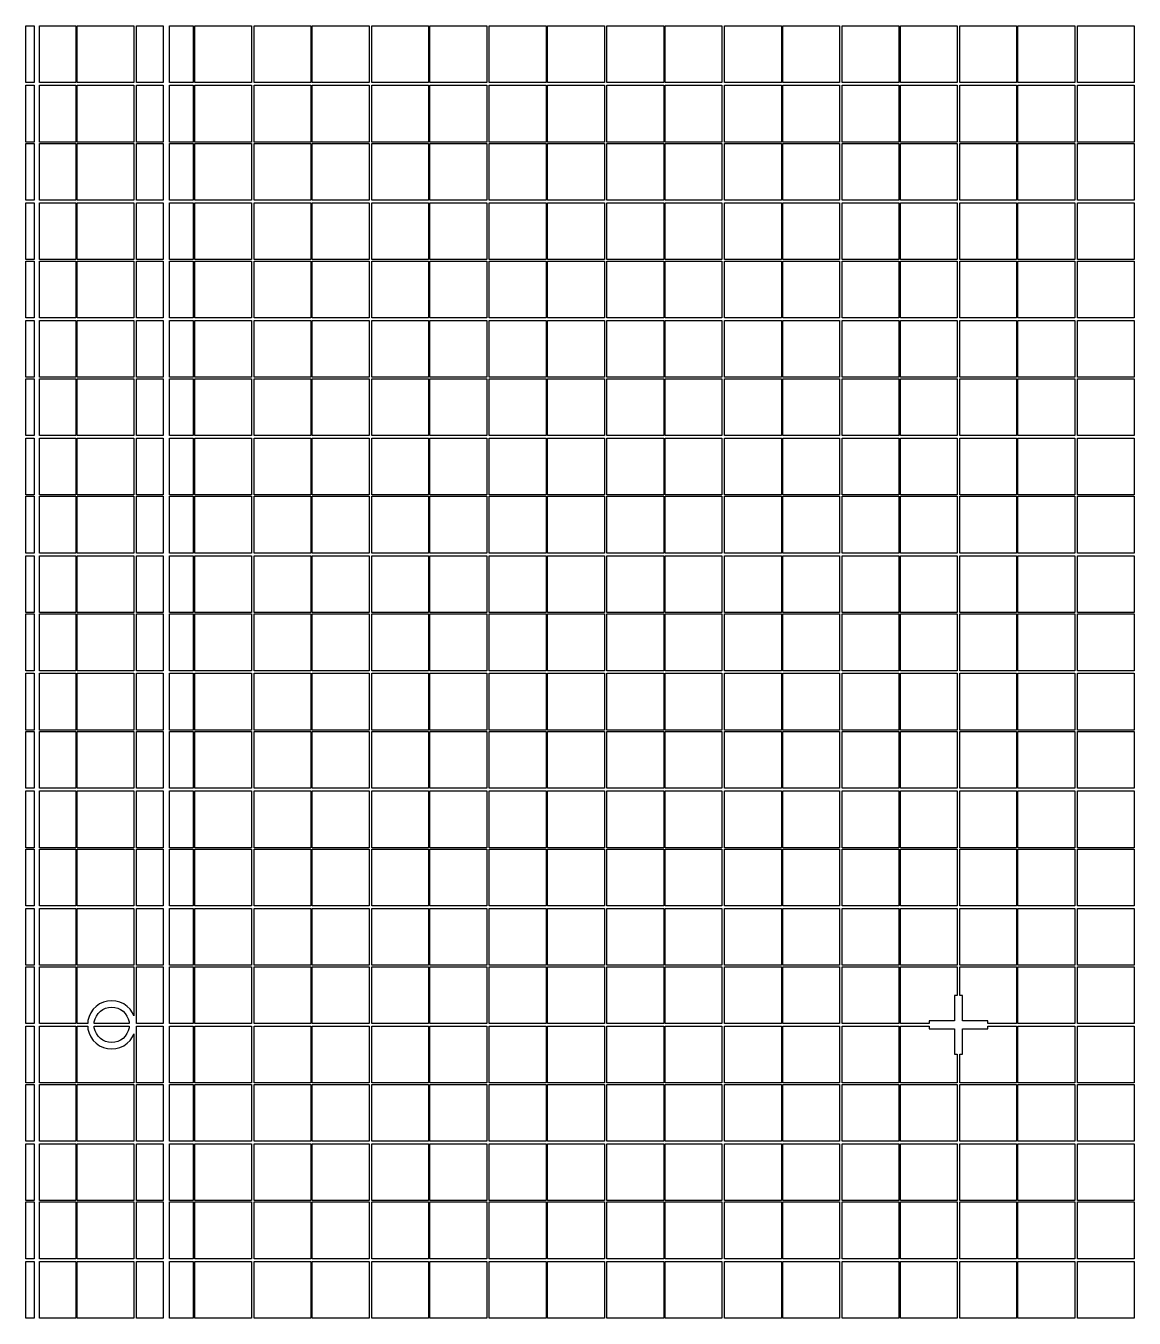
# Model space of a CAD drawing. Extents: x -185 to 185, y -332 to 185.
# Drawn here: x 0.7 to 94.9, y -184.9 to -75.1 of the extents above; entities that cross this region are included whole.
import ezdxf

# ---------------------------------------------------------------- set-up
doc = ezdxf.new("R2010")
doc.units = 0
doc.layers.get('0').update_dxf_attribs({"linetype": 'CONTINUOUS'})

msp = doc.modelspace()

# ---------------------------------------------------------------- linework, layer by layer
for points in [[(0.7, -75.06), (1.39766, -75.06), (1.39766, -79.89), (0.7, -79.89)], [(1.84766, -75.06), (4.94, -75.06), (4.94, -79.89), (1.84766, -79.89)], [(5.06, -75.06), (9.89, -75.06), (9.89, -79.89), (5.06, -79.89)], [(10.11, -75.06), (12.375, -75.06), (12.375, -79.89), (10.11, -79.89)], [(12.925, -75.06), (14.94, -75.06), (14.94, -79.89), (12.925, -79.89)], [(15.06, -75.06), (19.89, -75.06), (19.89, -79.89), (15.06, -79.89)], [(20.11, -75.06), (24.94, -75.06), (24.94, -79.89), (20.11, -79.89)], [(25.06, -75.06), (29.89, -75.06), (29.89, -79.89), (25.06, -79.89)], [(30.11, -75.06), (34.94, -75.06), (34.94, -79.89), (30.11, -79.89)], [(35.06, -75.06), (39.89, -75.06), (39.89, -79.89), (35.06, -79.89)], [(40.11, -75.06), (44.94, -75.06), (44.94, -79.89), (40.11, -79.89)], [(45.06, -75.06), (49.89, -75.06), (49.89, -79.89), (45.06, -79.89)], [(50.11, -75.06), (54.94, -75.06), (54.94, -79.89), (50.11, -79.89)], [(55.06, -75.06), (59.89, -75.06), (59.89, -79.89), (55.06, -79.89)], [(60.11, -75.06), (64.94, -75.06), (64.94, -79.89), (60.11, -79.89)], [(65.06, -75.06), (69.89, -75.06), (69.89, -79.89), (65.06, -79.89)], [(70.11, -75.06), (74.94, -75.06), (74.94, -79.89), (70.11, -79.89)], [(75.06, -75.06), (79.89, -75.06), (79.89, -79.89), (75.06, -79.89)], [(80.11, -75.06), (84.94, -75.06), (84.94, -79.89), (80.11, -79.89)], [(85.06, -75.06), (89.89, -75.06), (89.89, -79.89), (85.06, -79.89)], [(90.11, -75.06), (94.94, -75.06), (94.94, -79.89), (90.11, -79.89)], [(0.7, -80.11), (1.39766, -80.11), (1.39766, -84.94), (0.7, -84.94)], [(1.84766, -80.11), (4.94, -80.11), (4.94, -84.94), (1.84766, -84.94)], [(5.06, -80.11), (9.89, -80.11), (9.89, -84.94), (5.06, -84.94)], [(10.11, -80.11), (12.375, -80.11), (12.375, -84.94), (10.11, -84.94)], [(12.925, -80.11), (14.94, -80.11), (14.94, -84.94), (12.925, -84.94)], [(15.06, -80.11), (19.89, -80.11), (19.89, -84.94), (15.06, -84.94)], [(20.11, -80.11), (24.94, -80.11), (24.94, -84.94), (20.11, -84.94)], [(25.06, -80.11), (29.89, -80.11), (29.89, -84.94), (25.06, -84.94)], [(30.11, -80.11), (34.94, -80.11), (34.94, -84.94), (30.11, -84.94)], [(35.06, -80.11), (39.89, -80.11), (39.89, -84.94), (35.06, -84.94)], [(40.11, -80.11), (44.94, -80.11), (44.94, -84.94), (40.11, -84.94)], [(45.06, -80.11), (49.89, -80.11), (49.89, -84.94), (45.06, -84.94)], [(50.11, -80.11), (54.94, -80.11), (54.94, -84.94), (50.11, -84.94)], [(55.06, -80.11), (59.89, -80.11), (59.89, -84.94), (55.06, -84.94)], [(60.11, -80.11), (64.94, -80.11), (64.94, -84.94), (60.11, -84.94)], [(65.06, -80.11), (69.89, -80.11), (69.89, -84.94), (65.06, -84.94)], [(70.11, -80.11), (74.94, -80.11), (74.94, -84.94), (70.11, -84.94)], [(75.06, -80.11), (79.89, -80.11), (79.89, -84.94), (75.06, -84.94)], [(80.11, -80.11), (84.94, -80.11), (84.94, -84.94), (80.11, -84.94)], [(85.06, -80.11), (89.89, -80.11), (89.89, -84.94), (85.06, -84.94)], [(90.11, -80.11), (94.94, -80.11), (94.94, -84.94), (90.11, -84.94)], [(0.7, -85.06), (1.39766, -85.06), (1.39766, -89.89), (0.7, -89.89)], [(1.84766, -85.06), (4.94, -85.06), (4.94, -89.89), (1.84766, -89.89)], [(5.06, -85.06), (9.89, -85.06), (9.89, -89.89), (5.06, -89.89)], [(10.11, -85.06), (12.375, -85.06), (12.375, -89.89), (10.11, -89.89)], [(12.925, -85.06), (14.94, -85.06), (14.94, -89.89), (12.925, -89.89)], [(15.06, -85.06), (19.89, -85.06), (19.89, -89.89), (15.06, -89.89)], [(20.11, -85.06), (24.94, -85.06), (24.94, -89.89), (20.11, -89.89)], [(25.06, -85.06), (29.89, -85.06), (29.89, -89.89), (25.06, -89.89)], [(30.11, -85.06), (34.94, -85.06), (34.94, -89.89), (30.11, -89.89)], [(35.06, -85.06), (39.89, -85.06), (39.89, -89.89), (35.06, -89.89)], [(40.11, -85.06), (44.94, -85.06), (44.94, -89.89), (40.11, -89.89)], [(45.06, -85.06), (49.89, -85.06), (49.89, -89.89), (45.06, -89.89)], [(50.11, -85.06), (54.94, -85.06), (54.94, -89.89), (50.11, -89.89)], [(55.06, -85.06), (59.89, -85.06), (59.89, -89.89), (55.06, -89.89)], [(60.11, -85.06), (64.94, -85.06), (64.94, -89.89), (60.11, -89.89)], [(65.06, -85.06), (69.89, -85.06), (69.89, -89.89), (65.06, -89.89)], [(70.11, -85.06), (74.94, -85.06), (74.94, -89.89), (70.11, -89.89)], [(75.06, -85.06), (79.89, -85.06), (79.89, -89.89), (75.06, -89.89)], [(80.11, -85.06), (84.94, -85.06), (84.94, -89.89), (80.11, -89.89)], [(85.06, -85.06), (89.89, -85.06), (89.89, -89.89), (85.06, -89.89)], [(90.11, -85.06), (94.94, -85.06), (94.94, -89.89), (90.11, -89.89)], [(0.7, -90.11), (1.39766, -90.11), (1.39766, -94.94), (0.7, -94.94)], [(1.84766, -90.11), (4.94, -90.11), (4.94, -94.94), (1.84766, -94.94)], [(5.06, -90.11), (9.89, -90.11), (9.89, -94.94), (5.06, -94.94)], [(10.11, -90.11), (12.375, -90.11), (12.375, -94.94), (10.11, -94.94)], [(12.925, -90.11), (14.94, -90.11), (14.94, -94.94), (12.925, -94.94)], [(15.06, -90.11), (19.89, -90.11), (19.89, -94.94), (15.06, -94.94)], [(20.11, -90.11), (24.94, -90.11), (24.94, -94.94), (20.11, -94.94)], [(25.06, -90.11), (29.89, -90.11), (29.89, -94.94), (25.06, -94.94)], [(30.11, -90.11), (34.94, -90.11), (34.94, -94.94), (30.11, -94.94)], [(35.06, -90.11), (39.89, -90.11), (39.89, -94.94), (35.06, -94.94)], [(40.11, -90.11), (44.94, -90.11), (44.94, -94.94), (40.11, -94.94)], [(45.06, -90.11), (49.89, -90.11), (49.89, -94.94), (45.06, -94.94)], [(50.11, -90.11), (54.94, -90.11), (54.94, -94.94), (50.11, -94.94)], [(55.06, -90.11), (59.89, -90.11), (59.89, -94.94), (55.06, -94.94)], [(60.11, -90.11), (64.94, -90.11), (64.94, -94.94), (60.11, -94.94)], [(65.06, -90.11), (69.89, -90.11), (69.89, -94.94), (65.06, -94.94)], [(70.11, -90.11), (74.94, -90.11), (74.94, -94.94), (70.11, -94.94)], [(75.06, -90.11), (79.89, -90.11), (79.89, -94.94), (75.06, -94.94)], [(80.11, -90.11), (84.94, -90.11), (84.94, -94.94), (80.11, -94.94)], [(85.06, -90.11), (89.89, -90.11), (89.89, -94.94), (85.06, -94.94)], [(90.11, -90.11), (94.94, -90.11), (94.94, -94.94), (90.11, -94.94)], [(0.7, -95.06), (1.39766, -95.06), (1.39766, -99.89), (0.7, -99.89)], [(1.84766, -95.06), (4.94, -95.06), (4.94, -99.89), (1.84766, -99.89)], [(5.06, -95.06), (9.89, -95.06), (9.89, -99.89), (5.06, -99.89)], [(10.11, -95.06), (12.375, -95.06), (12.375, -99.89), (10.11, -99.89)], [(12.925, -95.06), (14.94, -95.06), (14.94, -99.89), (12.925, -99.89)], [(15.06, -95.06), (19.89, -95.06), (19.89, -99.89), (15.06, -99.89)], [(20.11, -95.06), (24.94, -95.06), (24.94, -99.89), (20.11, -99.89)], [(25.06, -95.06), (29.89, -95.06), (29.89, -99.89), (25.06, -99.89)], [(30.11, -95.06), (34.94, -95.06), (34.94, -99.89), (30.11, -99.89)], [(35.06, -95.06), (39.89, -95.06), (39.89, -99.89), (35.06, -99.89)], [(40.11, -95.06), (44.94, -95.06), (44.94, -99.89), (40.11, -99.89)], [(45.06, -95.06), (49.89, -95.06), (49.89, -99.89), (45.06, -99.89)], [(50.11, -95.06), (54.94, -95.06), (54.94, -99.89), (50.11, -99.89)], [(55.06, -95.06), (59.89, -95.06), (59.89, -99.89), (55.06, -99.89)], [(60.11, -95.06), (64.94, -95.06), (64.94, -99.89), (60.11, -99.89)], [(65.06, -95.06), (69.89, -95.06), (69.89, -99.89), (65.06, -99.89)], [(70.11, -95.06), (74.94, -95.06), (74.94, -99.89), (70.11, -99.89)], [(75.06, -95.06), (79.89, -95.06), (79.89, -99.89), (75.06, -99.89)], [(80.11, -95.06), (84.94, -95.06), (84.94, -99.89), (80.11, -99.89)], [(85.06, -95.06), (89.89, -95.06), (89.89, -99.89), (85.06, -99.89)], [(90.11, -95.06), (94.94, -95.06), (94.94, -99.89), (90.11, -99.89)], [(0.7, -100.11), (1.39766, -100.11), (1.39766, -104.94), (0.7, -104.94)], [(1.84766, -100.11), (4.94, -100.11), (4.94, -104.94), (1.84766, -104.94)], [(5.06, -100.11), (9.89, -100.11), (9.89, -104.94), (5.06, -104.94)], [(10.11, -100.11), (12.375, -100.11), (12.375, -104.94), (10.11, -104.94)], [(12.925, -100.11), (14.94, -100.11), (14.94, -104.94), (12.925, -104.94)], [(15.06, -100.11), (19.89, -100.11), (19.89, -104.94), (15.06, -104.94)], [(20.11, -100.11), (24.94, -100.11), (24.94, -104.94), (20.11, -104.94)], [(25.06, -100.11), (29.89, -100.11), (29.89, -104.94), (25.06, -104.94)], [(30.11, -100.11), (34.94, -100.11), (34.94, -104.94), (30.11, -104.94)], [(35.06, -100.11), (39.89, -100.11), (39.89, -104.94), (35.06, -104.94)], [(40.11, -100.11), (44.94, -100.11), (44.94, -104.94), (40.11, -104.94)], [(45.06, -100.11), (49.89, -100.11), (49.89, -104.94), (45.06, -104.94)], [(50.11, -100.11), (54.94, -100.11), (54.94, -104.94), (50.11, -104.94)], [(55.06, -100.11), (59.89, -100.11), (59.89, -104.94), (55.06, -104.94)], [(60.11, -100.11), (64.94, -100.11), (64.94, -104.94), (60.11, -104.94)], [(65.06, -100.11), (69.89, -100.11), (69.89, -104.94), (65.06, -104.94)], [(70.11, -100.11), (74.94, -100.11), (74.94, -104.94), (70.11, -104.94)], [(75.06, -100.11), (79.89, -100.11), (79.89, -104.94), (75.06, -104.94)], [(80.11, -100.11), (84.94, -100.11), (84.94, -104.94), (80.11, -104.94)], [(85.06, -100.11), (89.89, -100.11), (89.89, -104.94), (85.06, -104.94)], [(90.11, -100.11), (94.94, -100.11), (94.94, -104.94), (90.11, -104.94)], [(0.7, -105.06), (1.39766, -105.06), (1.39766, -109.89), (0.7, -109.89)], [(1.84766, -105.06), (4.94, -105.06), (4.94, -109.89), (1.84766, -109.89)], [(5.06, -105.06), (9.89, -105.06), (9.89, -109.89), (5.06, -109.89)], [(10.11, -105.06), (12.375, -105.06), (12.375, -109.89), (10.11, -109.89)], [(12.925, -105.06), (14.94, -105.06), (14.94, -109.89), (12.925, -109.89)], [(15.06, -105.06), (19.89, -105.06), (19.89, -109.89), (15.06, -109.89)], [(20.11, -105.06), (24.94, -105.06), (24.94, -109.89), (20.11, -109.89)], [(25.06, -105.06), (29.89, -105.06), (29.89, -109.89), (25.06, -109.89)], [(30.11, -105.06), (34.94, -105.06), (34.94, -109.89), (30.11, -109.89)], [(35.06, -105.06), (39.89, -105.06), (39.89, -109.89), (35.06, -109.89)], [(40.11, -105.06), (44.94, -105.06), (44.94, -109.89), (40.11, -109.89)], [(45.06, -105.06), (49.89, -105.06), (49.89, -109.89), (45.06, -109.89)], [(50.11, -105.06), (54.94, -105.06), (54.94, -109.89), (50.11, -109.89)], [(55.06, -105.06), (59.89, -105.06), (59.89, -109.89), (55.06, -109.89)], [(60.11, -105.06), (64.94, -105.06), (64.94, -109.89), (60.11, -109.89)], [(65.06, -105.06), (69.89, -105.06), (69.89, -109.89), (65.06, -109.89)], [(70.11, -105.06), (74.94, -105.06), (74.94, -109.89), (70.11, -109.89)], [(75.06, -105.06), (79.89, -105.06), (79.89, -109.89), (75.06, -109.89)], [(80.11, -105.06), (84.94, -105.06), (84.94, -109.89), (80.11, -109.89)], [(85.06, -105.06), (89.89, -105.06), (89.89, -109.89), (85.06, -109.89)], [(90.11, -105.06), (94.94, -105.06), (94.94, -109.89), (90.11, -109.89)], [(0.7, -110.11), (1.39766, -110.11), (1.39766, -114.94), (0.7, -114.94)], [(1.84766, -110.11), (4.94, -110.11), (4.94, -114.94), (1.84766, -114.94)], [(5.06, -110.11), (9.89, -110.11), (9.89, -114.94), (5.06, -114.94)], [(10.11, -110.11), (12.375, -110.11), (12.375, -114.94), (10.11, -114.94)], [(12.925, -110.11), (14.94, -110.11), (14.94, -114.94), (12.925, -114.94)], [(15.06, -110.11), (19.89, -110.11), (19.89, -114.94), (15.06, -114.94)], [(20.11, -110.11), (24.94, -110.11), (24.94, -114.94), (20.11, -114.94)], [(25.06, -110.11), (29.89, -110.11), (29.89, -114.94), (25.06, -114.94)], [(30.11, -110.11), (34.94, -110.11), (34.94, -114.94), (30.11, -114.94)], [(35.06, -110.11), (39.89, -110.11), (39.89, -114.94), (35.06, -114.94)], [(40.11, -110.11), (44.94, -110.11), (44.94, -114.94), (40.11, -114.94)], [(45.06, -110.11), (49.89, -110.11), (49.89, -114.94), (45.06, -114.94)], [(50.11, -110.11), (54.94, -110.11), (54.94, -114.94), (50.11, -114.94)], [(55.06, -110.11), (59.89, -110.11), (59.89, -114.94), (55.06, -114.94)], [(60.11, -110.11), (64.94, -110.11), (64.94, -114.94), (60.11, -114.94)], [(65.06, -110.11), (69.89, -110.11), (69.89, -114.94), (65.06, -114.94)], [(70.11, -110.11), (74.94, -110.11), (74.94, -114.94), (70.11, -114.94)], [(75.06, -110.11), (79.89, -110.11), (79.89, -114.94), (75.06, -114.94)], [(80.11, -110.11), (84.94, -110.11), (84.94, -114.94), (80.11, -114.94)], [(85.06, -110.11), (89.89, -110.11), (89.89, -114.94), (85.06, -114.94)], [(90.11, -110.11), (94.94, -110.11), (94.94, -114.94), (90.11, -114.94)], [(0.7, -115.06), (1.39766, -115.06), (1.39766, -119.89), (0.7, -119.89)], [(1.84766, -115.06), (4.94, -115.06), (4.94, -119.89), (1.84766, -119.89)], [(5.06, -115.06), (9.89, -115.06), (9.89, -119.89), (5.06, -119.89)], [(10.11, -115.06), (12.375, -115.06), (12.375, -119.89), (10.11, -119.89)], [(12.925, -115.06), (14.94, -115.06), (14.94, -119.89), (12.925, -119.89)], [(15.06, -115.06), (19.89, -115.06), (19.89, -119.89), (15.06, -119.89)], [(20.11, -115.06), (24.94, -115.06), (24.94, -119.89), (20.11, -119.89)], [(25.06, -115.06), (29.89, -115.06), (29.89, -119.89), (25.06, -119.89)], [(30.11, -115.06), (34.94, -115.06), (34.94, -119.89), (30.11, -119.89)], [(35.06, -115.06), (39.89, -115.06), (39.89, -119.89), (35.06, -119.89)], [(40.11, -115.06), (44.94, -115.06), (44.94, -119.89), (40.11, -119.89)], [(45.06, -115.06), (49.89, -115.06), (49.89, -119.89), (45.06, -119.89)], [(50.11, -115.06), (54.94, -115.06), (54.94, -119.89), (50.11, -119.89)], [(55.06, -115.06), (59.89, -115.06), (59.89, -119.89), (55.06, -119.89)], [(60.11, -115.06), (64.94, -115.06), (64.94, -119.89), (60.11, -119.89)], [(65.06, -115.06), (69.89, -115.06), (69.89, -119.89), (65.06, -119.89)], [(70.11, -115.06), (74.94, -115.06), (74.94, -119.89), (70.11, -119.89)], [(75.06, -115.06), (79.89, -115.06), (79.89, -119.89), (75.06, -119.89)], [(80.11, -115.06), (84.94, -115.06), (84.94, -119.89), (80.11, -119.89)], [(85.06, -115.06), (89.89, -115.06), (89.89, -119.89), (85.06, -119.89)], [(90.11, -115.06), (94.94, -115.06), (94.94, -119.89), (90.11, -119.89)], [(0.7, -120.11), (1.39766, -120.11), (1.39766, -124.94), (0.7, -124.94)], [(1.84766, -120.11), (4.94, -120.11), (4.94, -124.94), (1.84766, -124.94)], [(5.06, -120.11), (9.89, -120.11), (9.89, -124.94), (5.06, -124.94)], [(10.11, -120.11), (12.375, -120.11), (12.375, -124.94), (10.11, -124.94)], [(12.925, -120.11), (14.94, -120.11), (14.94, -124.94), (12.925, -124.94)], [(15.06, -120.11), (19.89, -120.11), (19.89, -124.94), (15.06, -124.94)], [(20.11, -120.11), (24.94, -120.11), (24.94, -124.94), (20.11, -124.94)], [(25.06, -120.11), (29.89, -120.11), (29.89, -124.94), (25.06, -124.94)], [(30.11, -120.11), (34.94, -120.11), (34.94, -124.94), (30.11, -124.94)], [(35.06, -120.11), (39.89, -120.11), (39.89, -124.94), (35.06, -124.94)], [(40.11, -120.11), (44.94, -120.11), (44.94, -124.94), (40.11, -124.94)], [(45.06, -120.11), (49.89, -120.11), (49.89, -124.94), (45.06, -124.94)], [(50.11, -120.11), (54.94, -120.11), (54.94, -124.94), (50.11, -124.94)], [(55.06, -120.11), (59.89, -120.11), (59.89, -124.94), (55.06, -124.94)], [(60.11, -120.11), (64.94, -120.11), (64.94, -124.94), (60.11, -124.94)], [(65.06, -120.11), (69.89, -120.11), (69.89, -124.94), (65.06, -124.94)], [(70.11, -120.11), (74.94, -120.11), (74.94, -124.94), (70.11, -124.94)], [(75.06, -120.11), (79.89, -120.11), (79.89, -124.94), (75.06, -124.94)], [(80.11, -120.11), (84.94, -120.11), (84.94, -124.94), (80.11, -124.94)], [(85.06, -120.11), (89.89, -120.11), (89.89, -124.94), (85.06, -124.94)], [(90.11, -120.11), (94.94, -120.11), (94.94, -124.94), (90.11, -124.94)], [(0.7, -125.06), (1.39766, -125.06), (1.39766, -129.89), (0.7, -129.89)], [(1.84766, -125.06), (4.94, -125.06), (4.94, -129.89), (1.84766, -129.89)], [(5.06, -125.06), (9.89, -125.06), (9.89, -129.89), (5.06, -129.89)], [(10.11, -125.06), (12.375, -125.06), (12.375, -129.89), (10.11, -129.89)], [(12.925, -125.06), (14.94, -125.06), (14.94, -129.89), (12.925, -129.89)], [(15.06, -125.06), (19.89, -125.06), (19.89, -129.89), (15.06, -129.89)], [(20.11, -125.06), (24.94, -125.06), (24.94, -129.89), (20.11, -129.89)], [(25.06, -125.06), (29.89, -125.06), (29.89, -129.89), (25.06, -129.89)], [(30.11, -125.06), (34.94, -125.06), (34.94, -129.89), (30.11, -129.89)], [(35.06, -125.06), (39.89, -125.06), (39.89, -129.89), (35.06, -129.89)], [(40.11, -125.06), (44.94, -125.06), (44.94, -129.89), (40.11, -129.89)], [(45.06, -125.06), (49.89, -125.06), (49.89, -129.89), (45.06, -129.89)], [(50.11, -125.06), (54.94, -125.06), (54.94, -129.89), (50.11, -129.89)], [(55.06, -125.06), (59.89, -125.06), (59.89, -129.89), (55.06, -129.89)], [(60.11, -125.06), (64.94, -125.06), (64.94, -129.89), (60.11, -129.89)], [(65.06, -125.06), (69.89, -125.06), (69.89, -129.89), (65.06, -129.89)], [(70.11, -125.06), (74.94, -125.06), (74.94, -129.89), (70.11, -129.89)], [(75.06, -125.06), (79.89, -125.06), (79.89, -129.89), (75.06, -129.89)], [(80.11, -125.06), (84.94, -125.06), (84.94, -129.89), (80.11, -129.89)], [(85.06, -125.06), (89.89, -125.06), (89.89, -129.89), (85.06, -129.89)], [(90.11, -125.06), (94.94, -125.06), (94.94, -129.89), (90.11, -129.89)], [(0.7, -130.11), (1.39766, -130.11), (1.39766, -134.94), (0.7, -134.94)], [(1.84766, -130.11), (4.94, -130.11), (4.94, -134.94), (1.84766, -134.94)], [(5.06, -130.11), (9.89, -130.11), (9.89, -134.94), (5.06, -134.94)], [(10.11, -130.11), (12.375, -130.11), (12.375, -134.94), (10.11, -134.94)], [(12.925, -130.11), (14.94, -130.11), (14.94, -134.94), (12.925, -134.94)], [(15.06, -130.11), (19.89, -130.11), (19.89, -134.94), (15.06, -134.94)], [(20.11, -130.11), (24.94, -130.11), (24.94, -134.94), (20.11, -134.94)], [(25.06, -130.11), (29.89, -130.11), (29.89, -134.94), (25.06, -134.94)], [(30.11, -130.11), (34.94, -130.11), (34.94, -134.94), (30.11, -134.94)], [(35.06, -130.11), (39.89, -130.11), (39.89, -134.94), (35.06, -134.94)], [(40.11, -130.11), (44.94, -130.11), (44.94, -134.94), (40.11, -134.94)], [(45.06, -130.11), (49.89, -130.11), (49.89, -134.94), (45.06, -134.94)], [(50.11, -130.11), (54.94, -130.11), (54.94, -134.94), (50.11, -134.94)], [(55.06, -130.11), (59.89, -130.11), (59.89, -134.94), (55.06, -134.94)], [(60.11, -130.11), (64.94, -130.11), (64.94, -134.94), (60.11, -134.94)], [(65.06, -130.11), (69.89, -130.11), (69.89, -134.94), (65.06, -134.94)], [(70.11, -130.11), (74.94, -130.11), (74.94, -134.94), (70.11, -134.94)], [(75.06, -130.11), (79.89, -130.11), (79.89, -134.94), (75.06, -134.94)], [(80.11, -130.11), (84.94, -130.11), (84.94, -134.94), (80.11, -134.94)], [(85.06, -130.11), (89.89, -130.11), (89.89, -134.94), (85.06, -134.94)], [(90.11, -130.11), (94.94, -130.11), (94.94, -134.94), (90.11, -134.94)], [(0.7, -135.06), (1.39766, -135.06), (1.39766, -139.89), (0.7, -139.89)], [(1.84766, -135.06), (4.94, -135.06), (4.94, -139.89), (1.84766, -139.89)], [(5.06, -135.06), (9.89, -135.06), (9.89, -139.89), (5.06, -139.89)], [(10.11, -135.06), (12.375, -135.06), (12.375, -139.89), (10.11, -139.89)], [(12.925, -135.06), (14.94, -135.06), (14.94, -139.89), (12.925, -139.89)], [(15.06, -135.06), (19.89, -135.06), (19.89, -139.89), (15.06, -139.89)], [(20.11, -135.06), (24.94, -135.06), (24.94, -139.89), (20.11, -139.89)], [(25.06, -135.06), (29.89, -135.06), (29.89, -139.89), (25.06, -139.89)], [(30.11, -135.06), (34.94, -135.06), (34.94, -139.89), (30.11, -139.89)], [(35.06, -135.06), (39.89, -135.06), (39.89, -139.89), (35.06, -139.89)], [(40.11, -135.06), (44.94, -135.06), (44.94, -139.89), (40.11, -139.89)], [(45.06, -135.06), (49.89, -135.06), (49.89, -139.89), (45.06, -139.89)], [(50.11, -135.06), (54.94, -135.06), (54.94, -139.89), (50.11, -139.89)], [(55.06, -135.06), (59.89, -135.06), (59.89, -139.89), (55.06, -139.89)], [(60.11, -135.06), (64.94, -135.06), (64.94, -139.89), (60.11, -139.89)], [(65.06, -135.06), (69.89, -135.06), (69.89, -139.89), (65.06, -139.89)], [(70.11, -135.06), (74.94, -135.06), (74.94, -139.89), (70.11, -139.89)], [(75.06, -135.06), (79.89, -135.06), (79.89, -139.89), (75.06, -139.89)], [(80.11, -135.06), (84.94, -135.06), (84.94, -139.89), (80.11, -139.89)], [(85.06, -135.06), (89.89, -135.06), (89.89, -139.89), (85.06, -139.89)], [(90.11, -135.06), (94.94, -135.06), (94.94, -139.89), (90.11, -139.89)], [(0.7, -140.11), (1.39766, -140.11), (1.39766, -144.94), (0.7, -144.94)], [(1.84766, -140.11), (4.94, -140.11), (4.94, -144.94), (1.84766, -144.94)], [(5.06, -140.11), (9.89, -140.11), (9.89, -144.94), (5.06, -144.94)], [(10.11, -140.11), (12.375, -140.11), (12.375, -144.94), (10.11, -144.94)], [(12.925, -140.11), (14.94, -140.11), (14.94, -144.94), (12.925, -144.94)], [(15.06, -140.11), (19.89, -140.11), (19.89, -144.94), (15.06, -144.94)], [(20.11, -140.11), (24.94, -140.11), (24.94, -144.94), (20.11, -144.94)], [(25.06, -140.11), (29.89, -140.11), (29.89, -144.94), (25.06, -144.94)], [(30.11, -140.11), (34.94, -140.11), (34.94, -144.94), (30.11, -144.94)], [(35.06, -140.11), (39.89, -140.11), (39.89, -144.94), (35.06, -144.94)], [(40.11, -140.11), (44.94, -140.11), (44.94, -144.94), (40.11, -144.94)], [(45.06, -140.11), (49.89, -140.11), (49.89, -144.94), (45.06, -144.94)], [(50.11, -140.11), (54.94, -140.11), (54.94, -144.94), (50.11, -144.94)], [(55.06, -140.11), (59.89, -140.11), (59.89, -144.94), (55.06, -144.94)], [(60.11, -140.11), (64.94, -140.11), (64.94, -144.94), (60.11, -144.94)], [(65.06, -140.11), (69.89, -140.11), (69.89, -144.94), (65.06, -144.94)], [(70.11, -140.11), (74.94, -140.11), (74.94, -144.94), (70.11, -144.94)], [(75.06, -140.11), (79.89, -140.11), (79.89, -144.94), (75.06, -144.94)], [(80.11, -140.11), (84.94, -140.11), (84.94, -144.94), (80.11, -144.94)], [(85.06, -140.11), (89.89, -140.11), (89.89, -144.94), (85.06, -144.94)], [(90.11, -140.11), (94.94, -140.11), (94.94, -144.94), (90.11, -144.94)], [(0.7, -145.06), (1.39766, -145.06), (1.39766, -149.89), (0.7, -149.89)], [(1.84766, -145.06), (4.94, -145.06), (4.94, -149.89), (1.84766, -149.89)], [(5.06, -145.06), (9.89, -145.06), (9.89, -149.89), (5.06, -149.89)], [(10.11, -145.06), (12.375, -145.06), (12.375, -149.89), (10.11, -149.89)], [(12.925, -145.06), (14.94, -145.06), (14.94, -149.89), (12.925, -149.89)], [(15.06, -145.06), (19.89, -145.06), (19.89, -149.89), (15.06, -149.89)], [(20.11, -145.06), (24.94, -145.06), (24.94, -149.89), (20.11, -149.89)], [(25.06, -145.06), (29.89, -145.06), (29.89, -149.89), (25.06, -149.89)], [(30.11, -145.06), (34.94, -145.06), (34.94, -149.89), (30.11, -149.89)], [(35.06, -145.06), (39.89, -145.06), (39.89, -149.89), (35.06, -149.89)], [(40.11, -145.06), (44.94, -145.06), (44.94, -149.89), (40.11, -149.89)], [(45.06, -145.06), (49.89, -145.06), (49.89, -149.89), (45.06, -149.89)], [(50.11, -145.06), (54.94, -145.06), (54.94, -149.89), (50.11, -149.89)], [(55.06, -145.06), (59.89, -145.06), (59.89, -149.89), (55.06, -149.89)], [(60.11, -145.06), (64.94, -145.06), (64.94, -149.89), (60.11, -149.89)], [(65.06, -145.06), (69.89, -145.06), (69.89, -149.89), (65.06, -149.89)], [(70.11, -145.06), (74.94, -145.06), (74.94, -149.89), (70.11, -149.89)], [(75.06, -145.06), (79.89, -145.06), (79.89, -149.89), (75.06, -149.89)], [(80.11, -145.06), (84.94, -145.06), (84.94, -149.89), (80.11, -149.89)], [(85.06, -145.06), (89.89, -145.06), (89.89, -149.89), (85.06, -149.89)], [(90.11, -145.06), (94.94, -145.06), (94.94, -149.89), (90.11, -149.89)], [(0.7, -150.11), (1.39766, -150.11), (1.39766, -154.94), (0.7, -154.94)], [(1.84766, -150.11), (4.94, -150.11), (4.94, -154.94), (1.84766, -154.94)], [(5.06, -150.11), (9.89, -150.11), (9.89, -154.94), (5.06, -154.94)], [(10.11, -150.11), (12.375, -150.11), (12.375, -154.94), (10.11, -154.94)], [(12.925, -150.11), (14.94, -150.11), (14.94, -154.94), (12.925, -154.94)], [(15.06, -150.11), (19.89, -150.11), (19.89, -154.94), (15.06, -154.94)], [(20.11, -150.11), (24.94, -150.11), (24.94, -154.94), (20.11, -154.94)], [(25.06, -150.11), (29.89, -150.11), (29.89, -154.94), (25.06, -154.94)], [(30.11, -150.11), (34.94, -150.11), (34.94, -154.94), (30.11, -154.94)], [(35.06, -150.11), (39.89, -150.11), (39.89, -154.94), (35.06, -154.94)], [(40.11, -150.11), (44.94, -150.11), (44.94, -154.94), (40.11, -154.94)], [(45.06, -150.11), (49.89, -150.11), (49.89, -154.94), (45.06, -154.94)], [(50.11, -150.11), (54.94, -150.11), (54.94, -154.94), (50.11, -154.94)], [(55.06, -150.11), (59.89, -150.11), (59.89, -154.94), (55.06, -154.94)], [(60.11, -150.11), (64.94, -150.11), (64.94, -154.94), (60.11, -154.94)], [(65.06, -150.11), (69.89, -150.11), (69.89, -154.94), (65.06, -154.94)], [(70.11, -150.11), (74.94, -150.11), (74.94, -154.94), (70.11, -154.94)], [(75.06, -150.11), (79.89, -150.11), (79.89, -154.94), (75.06, -154.94)], [(80.11, -150.11), (84.94, -150.11), (84.94, -154.94), (80.11, -154.94)], [(85.06, -150.11), (89.89, -150.11), (89.89, -154.94), (85.06, -154.94)], [(90.11, -150.11), (94.94, -150.11), (94.94, -154.94), (90.11, -154.94)], [(0.7, -155.06), (1.39766, -155.06), (1.39766, -159.89), (0.7, -159.89)], [(1.84766, -155.06), (4.94, -155.06), (4.94, -159.89), (1.84766, -159.89)], [(5.06, -155.06), (9.89, -155.06), (9.89, -159.221), (9.77535, -158.975), (9.57039, -158.682), (9.31771, -158.43), (9.025, -158.225), (8.70114, -158.074), (8.35598, -157.981), (8, -157.95), (7.64402, -157.981), (7.29886, -158.074), (6.975, -158.225), (6.68229, -158.43), (6.42961, -158.682), (6.22465, -158.975), (6.07363, -159.299), (5.98114, -159.644), (5.95962, -159.89), (5.06, -159.89)], [(10.11, -155.06), (12.375, -155.06), (12.375, -159.89), (10.11, -159.89)], [(12.925, -155.06), (14.94, -155.06), (14.94, -159.89), (12.925, -159.89)], [(15.06, -155.06), (19.89, -155.06), (19.89, -159.89), (15.06, -159.89)], [(20.11, -155.06), (24.94, -155.06), (24.94, -159.89), (20.11, -159.89)], [(25.06, -155.06), (29.89, -155.06), (29.89, -159.89), (25.06, -159.89)], [(30.11, -155.06), (34.94, -155.06), (34.94, -159.89), (30.11, -159.89)], [(35.06, -155.06), (39.89, -155.06), (39.89, -159.89), (35.06, -159.89)], [(40.11, -155.06), (44.94, -155.06), (44.94, -159.89), (40.11, -159.89)], [(45.06, -155.06), (49.89, -155.06), (49.89, -159.89), (45.06, -159.89)], [(50.11, -155.06), (54.94, -155.06), (54.94, -159.89), (50.11, -159.89)], [(55.06, -155.06), (59.89, -155.06), (59.89, -159.89), (55.06, -159.89)], [(60.11, -155.06), (64.94, -155.06), (64.94, -159.89), (60.11, -159.89)], [(65.06, -155.06), (69.89, -155.06), (69.89, -159.89), (65.06, -159.89)], [(70.11, -155.06), (74.94, -155.06), (74.94, -159.89), (70.11, -159.89)], [(75.06, -155.06), (79.89, -155.06), (79.89, -157.5), (79.65, -157.5), (79.65, -159.65), (77.5, -159.65), (77.5, -159.89), (75.06, -159.89)], [(82.5, -159.65), (80.35, -159.65), (80.35, -157.5), (80.11, -157.5), (80.11, -155.06), (84.94, -155.06), (84.94, -159.89), (82.5, -159.89)], [(85.06, -155.06), (89.89, -155.06), (89.89, -159.89), (85.06, -159.89)], [(90.11, -155.06), (94.94, -155.06), (94.94, -159.89), (90.11, -159.89)], [(6.52279, -159.74), (6.59046, -159.487), (6.70096, -159.25), (6.85093, -159.036), (7.03582, -158.851), (7.25, -158.701), (7.48697, -158.59), (7.73953, -158.523), (8, -158.5), (8.26047, -158.523), (8.51303, -158.59), (8.75, -158.701), (8.96418, -158.851), (9.14907, -159.036), (9.29904, -159.25), (9.40954, -159.487), (9.47721, -159.74), (9.49038, -159.89), (6.50962, -159.89)], [(0.7, -160.11), (1.39766, -160.11), (1.39766, -164.94), (0.7, -164.94)], [(1.84766, -160.11), (4.94, -160.11), (4.94, -164.94), (1.84766, -164.94)], [(5.06, -160.11), (5.95962, -160.11), (5.98114, -160.356), (6.07363, -160.701), (6.22465, -161.025), (6.42961, -161.318), (6.68229, -161.57), (6.975, -161.775), (7.29886, -161.926), (7.64402, -162.019), (8, -162.05), (8.35598, -162.019), (8.70114, -161.926), (9.025, -161.775), (9.31771, -161.57), (9.57039, -161.318), (9.77535, -161.025), (9.89, -160.779), (9.89, -164.94), (5.06, -164.94)], [(7.73953, -161.477), (7.48697, -161.41), (7.25, -161.299), (7.03582, -161.149), (6.85093, -160.964), (6.70096, -160.75), (6.59046, -160.513), (6.52279, -160.26), (6.50962, -160.11), (9.49038, -160.11), (9.47721, -160.26), (9.40954, -160.513), (9.29904, -160.75), (9.14907, -160.964), (8.96418, -161.149), (8.75, -161.299), (8.51303, -161.41), (8.26047, -161.477), (8, -161.5)], [(10.11, -160.11), (12.375, -160.11), (12.375, -164.94), (10.11, -164.94)], [(12.925, -160.11), (14.94, -160.11), (14.94, -164.94), (12.925, -164.94)], [(15.06, -160.11), (19.89, -160.11), (19.89, -164.94), (15.06, -164.94)], [(20.11, -160.11), (24.94, -160.11), (24.94, -164.94), (20.11, -164.94)], [(25.06, -160.11), (29.89, -160.11), (29.89, -164.94), (25.06, -164.94)], [(30.11, -160.11), (34.94, -160.11), (34.94, -164.94), (30.11, -164.94)], [(35.06, -160.11), (39.89, -160.11), (39.89, -164.94), (35.06, -164.94)], [(40.11, -160.11), (44.94, -160.11), (44.94, -164.94), (40.11, -164.94)], [(45.06, -160.11), (49.89, -160.11), (49.89, -164.94), (45.06, -164.94)], [(50.11, -160.11), (54.94, -160.11), (54.94, -164.94), (50.11, -164.94)], [(55.06, -160.11), (59.89, -160.11), (59.89, -164.94), (55.06, -164.94)], [(60.11, -160.11), (64.94, -160.11), (64.94, -164.94), (60.11, -164.94)], [(65.06, -160.11), (69.89, -160.11), (69.89, -164.94), (65.06, -164.94)], [(70.11, -160.11), (74.94, -160.11), (74.94, -164.94), (70.11, -164.94)], [(75.06, -160.11), (77.5, -160.11), (77.5, -160.35), (79.65, -160.35), (79.65, -162.5), (79.89, -162.5), (79.89, -164.94), (75.06, -164.94)], [(80.11, -162.5), (80.35, -162.5), (80.35, -160.35), (82.5, -160.35), (82.5, -160.11), (84.94, -160.11), (84.94, -164.94), (80.11, -164.94)], [(85.06, -160.11), (89.89, -160.11), (89.89, -164.94), (85.06, -164.94)], [(90.11, -160.11), (94.94, -160.11), (94.94, -164.94), (90.11, -164.94)], [(0.7, -165.06), (1.39766, -165.06), (1.39766, -169.89), (0.7, -169.89)], [(1.84766, -165.06), (4.94, -165.06), (4.94, -169.89), (1.84766, -169.89)], [(5.06, -165.06), (9.89, -165.06), (9.89, -169.89), (5.06, -169.89)], [(10.11, -165.06), (12.375, -165.06), (12.375, -169.89), (10.11, -169.89)], [(12.925, -165.06), (14.94, -165.06), (14.94, -169.89), (12.925, -169.89)], [(15.06, -165.06), (19.89, -165.06), (19.89, -169.89), (15.06, -169.89)], [(20.11, -165.06), (24.94, -165.06), (24.94, -169.89), (20.11, -169.89)], [(25.06, -165.06), (29.89, -165.06), (29.89, -169.89), (25.06, -169.89)], [(30.11, -165.06), (34.94, -165.06), (34.94, -169.89), (30.11, -169.89)], [(35.06, -165.06), (39.89, -165.06), (39.89, -169.89), (35.06, -169.89)], [(40.11, -165.06), (44.94, -165.06), (44.94, -169.89), (40.11, -169.89)], [(45.06, -165.06), (49.89, -165.06), (49.89, -169.89), (45.06, -169.89)], [(50.11, -165.06), (54.94, -165.06), (54.94, -169.89), (50.11, -169.89)], [(55.06, -165.06), (59.89, -165.06), (59.89, -169.89), (55.06, -169.89)], [(60.11, -165.06), (64.94, -165.06), (64.94, -169.89), (60.11, -169.89)], [(65.06, -165.06), (69.89, -165.06), (69.89, -169.89), (65.06, -169.89)], [(70.11, -165.06), (74.94, -165.06), (74.94, -169.89), (70.11, -169.89)], [(75.06, -165.06), (79.89, -165.06), (79.89, -169.89), (75.06, -169.89)], [(80.11, -165.06), (84.94, -165.06), (84.94, -169.89), (80.11, -169.89)], [(85.06, -165.06), (89.89, -165.06), (89.89, -169.89), (85.06, -169.89)], [(90.11, -165.06), (94.94, -165.06), (94.94, -169.89), (90.11, -169.89)], [(0.7, -170.11), (1.39766, -170.11), (1.39766, -174.94), (0.7, -174.94)], [(1.84766, -170.11), (4.94, -170.11), (4.94, -174.94), (1.84766, -174.94)], [(5.06, -170.11), (9.89, -170.11), (9.89, -174.94), (5.06, -174.94)], [(10.11, -170.11), (12.375, -170.11), (12.375, -174.94), (10.11, -174.94)], [(12.925, -170.11), (14.94, -170.11), (14.94, -174.94), (12.925, -174.94)], [(15.06, -170.11), (19.89, -170.11), (19.89, -174.94), (15.06, -174.94)], [(20.11, -170.11), (24.94, -170.11), (24.94, -174.94), (20.11, -174.94)], [(25.06, -170.11), (29.89, -170.11), (29.89, -174.94), (25.06, -174.94)], [(30.11, -170.11), (34.94, -170.11), (34.94, -174.94), (30.11, -174.94)], [(35.06, -170.11), (39.89, -170.11), (39.89, -174.94), (35.06, -174.94)], [(40.11, -170.11), (44.94, -170.11), (44.94, -174.94), (40.11, -174.94)], [(45.06, -170.11), (49.89, -170.11), (49.89, -174.94), (45.06, -174.94)], [(50.11, -170.11), (54.94, -170.11), (54.94, -174.94), (50.11, -174.94)], [(55.06, -170.11), (59.89, -170.11), (59.89, -174.94), (55.06, -174.94)], [(60.11, -170.11), (64.94, -170.11), (64.94, -174.94), (60.11, -174.94)], [(65.06, -170.11), (69.89, -170.11), (69.89, -174.94), (65.06, -174.94)], [(70.11, -170.11), (74.94, -170.11), (74.94, -174.94), (70.11, -174.94)], [(75.06, -170.11), (79.89, -170.11), (79.89, -174.94), (75.06, -174.94)], [(80.11, -170.11), (84.94, -170.11), (84.94, -174.94), (80.11, -174.94)], [(85.06, -170.11), (89.89, -170.11), (89.89, -174.94), (85.06, -174.94)], [(90.11, -170.11), (94.94, -170.11), (94.94, -174.94), (90.11, -174.94)], [(0.7, -175.06), (1.39766, -175.06), (1.39766, -179.89), (0.7, -179.89)], [(1.84766, -175.06), (4.94, -175.06), (4.94, -179.89), (1.84766, -179.89)], [(5.06, -175.06), (9.89, -175.06), (9.89, -179.89), (5.06, -179.89)], [(10.11, -175.06), (12.375, -175.06), (12.375, -179.89), (10.11, -179.89)], [(12.925, -175.06), (14.94, -175.06), (14.94, -179.89), (12.925, -179.89)], [(15.06, -175.06), (19.89, -175.06), (19.89, -179.89), (15.06, -179.89)], [(20.11, -175.06), (24.94, -175.06), (24.94, -179.89), (20.11, -179.89)], [(25.06, -175.06), (29.89, -175.06), (29.89, -179.89), (25.06, -179.89)], [(30.11, -175.06), (34.94, -175.06), (34.94, -179.89), (30.11, -179.89)], [(35.06, -175.06), (39.89, -175.06), (39.89, -179.89), (35.06, -179.89)], [(40.11, -175.06), (44.94, -175.06), (44.94, -179.89), (40.11, -179.89)], [(45.06, -175.06), (49.89, -175.06), (49.89, -179.89), (45.06, -179.89)], [(50.11, -175.06), (54.94, -175.06), (54.94, -179.89), (50.11, -179.89)], [(55.06, -175.06), (59.89, -175.06), (59.89, -179.89), (55.06, -179.89)], [(60.11, -175.06), (64.94, -175.06), (64.94, -179.89), (60.11, -179.89)], [(65.06, -175.06), (69.89, -175.06), (69.89, -179.89), (65.06, -179.89)], [(70.11, -175.06), (74.94, -175.06), (74.94, -179.89), (70.11, -179.89)], [(75.06, -175.06), (79.89, -175.06), (79.89, -179.89), (75.06, -179.89)], [(80.11, -175.06), (84.94, -175.06), (84.94, -179.89), (80.11, -179.89)], [(85.06, -175.06), (89.89, -175.06), (89.89, -179.89), (85.06, -179.89)], [(90.11, -175.06), (94.94, -175.06), (94.94, -179.89), (90.11, -179.89)], [(0.7, -180.11), (1.39766, -180.11), (1.39766, -184.94), (0.7, -184.94)], [(1.84766, -180.11), (4.94, -180.11), (4.94, -184.94), (1.84766, -184.94)], [(5.06, -180.11), (9.89, -180.11), (9.89, -184.94), (5.06, -184.94)], [(10.11, -180.11), (12.375, -180.11), (12.375, -184.94), (10.11, -184.94)], [(12.925, -180.11), (14.94, -180.11), (14.94, -184.94), (12.925, -184.94)], [(15.06, -180.11), (19.89, -180.11), (19.89, -184.94), (15.06, -184.94)], [(20.11, -180.11), (24.94, -180.11), (24.94, -184.94), (20.11, -184.94)], [(25.06, -180.11), (29.89, -180.11), (29.89, -184.94), (25.06, -184.94)], [(30.11, -180.11), (34.94, -180.11), (34.94, -184.94), (30.11, -184.94)], [(35.06, -180.11), (39.89, -180.11), (39.89, -184.94), (35.06, -184.94)], [(40.11, -180.11), (44.94, -180.11), (44.94, -184.94), (40.11, -184.94)], [(45.06, -180.11), (49.89, -180.11), (49.89, -184.94), (45.06, -184.94)], [(50.11, -180.11), (54.94, -180.11), (54.94, -184.94), (50.11, -184.94)], [(55.06, -180.11), (59.89, -180.11), (59.89, -184.94), (55.06, -184.94)], [(60.11, -180.11), (64.94, -180.11), (64.94, -184.94), (60.11, -184.94)], [(65.06, -180.11), (69.89, -180.11), (69.89, -184.94), (65.06, -184.94)], [(70.11, -180.11), (74.94, -180.11), (74.94, -184.94), (70.11, -184.94)], [(75.06, -180.11), (79.89, -180.11), (79.89, -184.94), (75.06, -184.94)], [(80.11, -180.11), (84.94, -180.11), (84.94, -184.94), (80.11, -184.94)], [(85.06, -180.11), (89.89, -180.11), (89.89, -184.94), (85.06, -184.94)], [(90.11, -180.11), (94.94, -180.11), (94.94, -184.94), (90.11, -184.94)]]:
    msp.add_lwpolyline(points, close=True)

doc.saveas('drawing.dxf')
